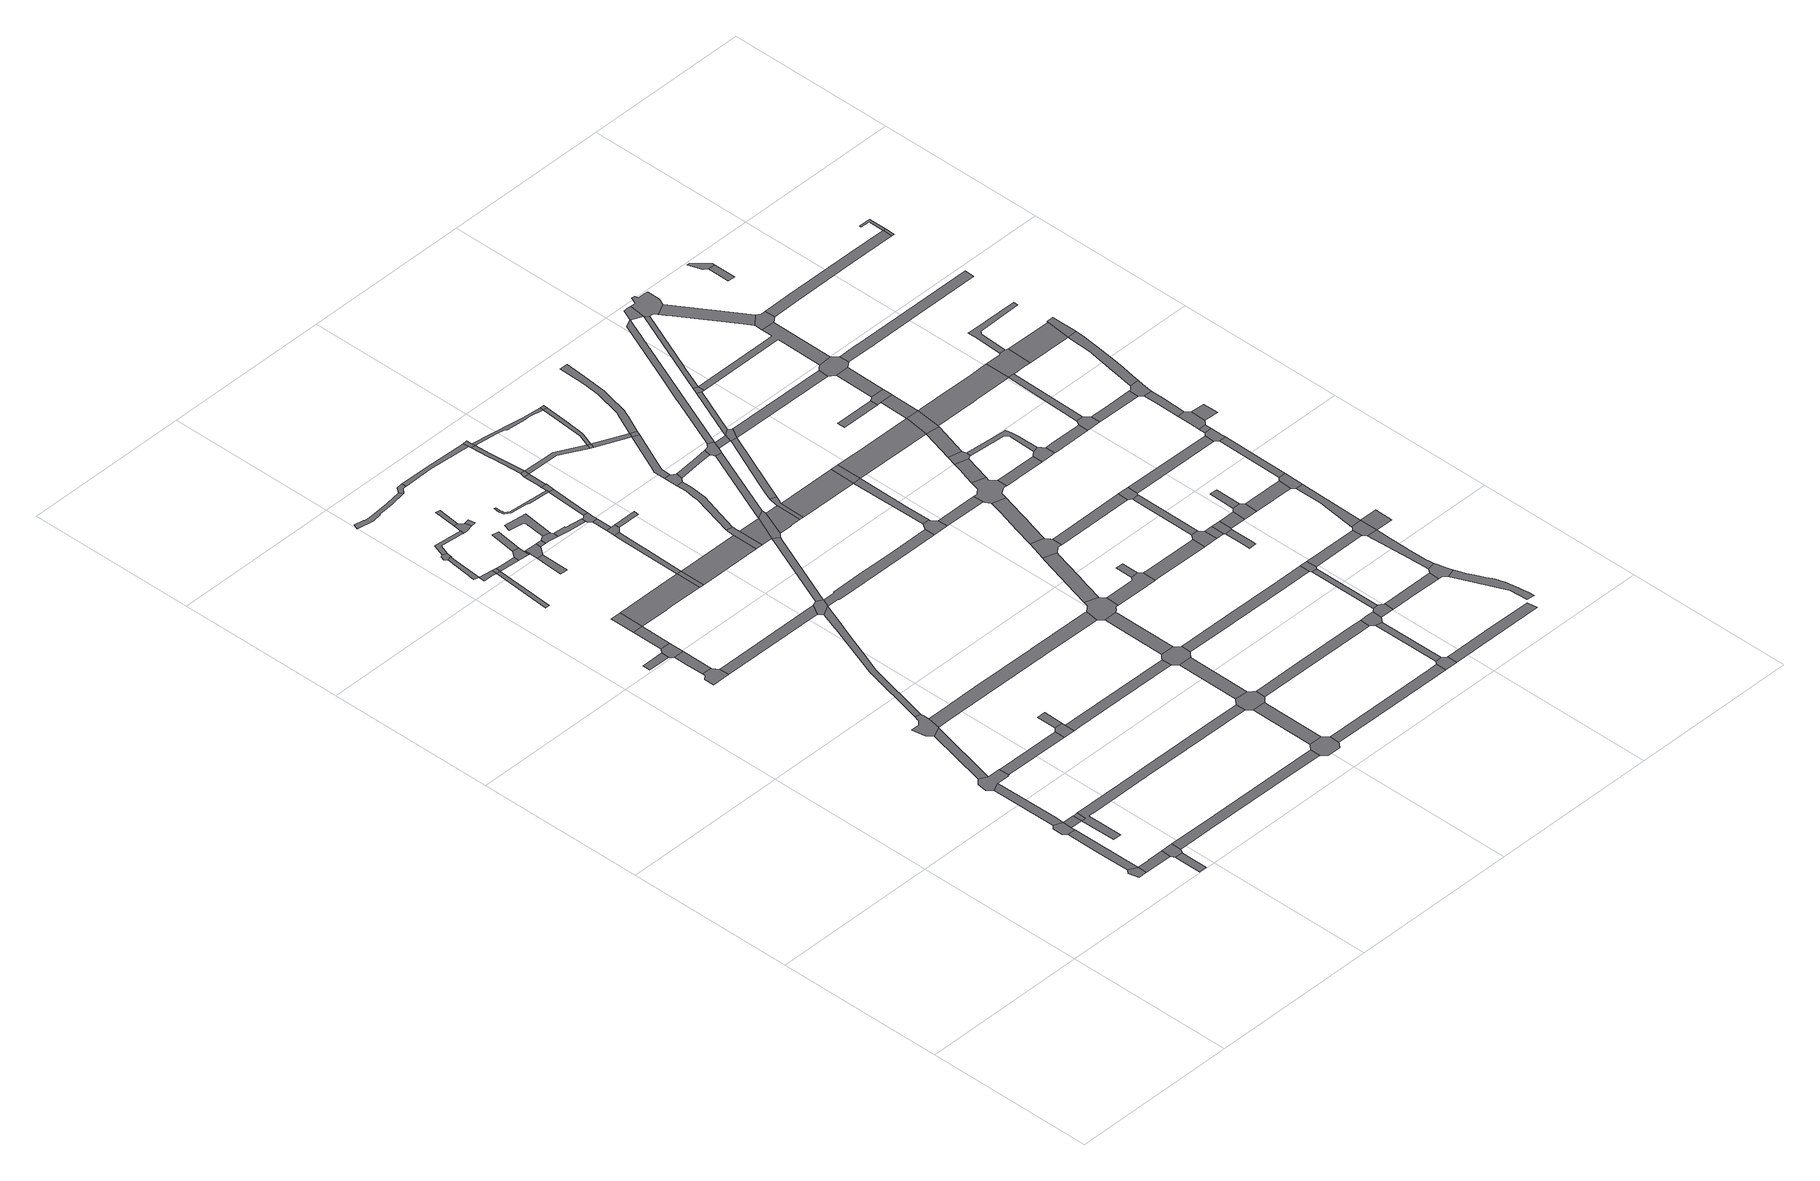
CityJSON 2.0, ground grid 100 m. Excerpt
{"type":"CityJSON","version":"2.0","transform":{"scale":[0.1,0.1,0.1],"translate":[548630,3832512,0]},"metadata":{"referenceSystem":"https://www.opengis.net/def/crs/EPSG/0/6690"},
"CityObjects":{
"road1":{"type":"Road","geometry":[{"type":"MultiSurface","lod":"1","boundaries":[[[0,1,2,3,4]]]}]},
"road2":{"type":"Road","attributes":{"RoadStructureAttribute.sectionType":"1"},"geometry":[{"type":"MultiSurface","lod":"1","boundaries":[[[5,6,0,4,7]]]}]},
"road3":{"type":"Road","attributes":{"RoadStructureAttribute.sectionType":"1"},"geometry":[{"type":"MultiSurface","lod":"1","boundaries":[[[8,9,4,3,10,11,12]]]}]},
"road4":{"type":"Road","geometry":[{"type":"MultiSurface","lod":"1","boundaries":[[[13,14,15,5,7,16,17]]]}]},
"road5":{"type":"Road","attributes":{"RoadStructureAttribute.sectionType":"1"},"geometry":[{"type":"MultiSurface","lod":"1","boundaries":[[[18,19,20,21,22,23]]]}]},
"road6":{"type":"Road","attributes":{"RoadStructureAttribute.sectionType":"1"},"geometry":[{"type":"MultiSurface","lod":"1","boundaries":[[[17,16,24,25]]]}]},
"road7":{"type":"Road","attributes":{"RoadStructureAttribute.sectionType":"1"},"geometry":[{"type":"MultiSurface","lod":"1","boundaries":[[[26,27,28,13,17]]]}]},
"road8":{"type":"Road","geometry":[{"type":"MultiSurface","lod":"1","boundaries":[[[12,11,29,20,19,30,31]]]}]},
"road9":{"type":"Road","geometry":[{"type":"MultiSurface","lod":"1","boundaries":[[[32,33,34,25,24]]]}]},
"road10":{"type":"Road","geometry":[{"type":"MultiSurface","lod":"1","boundaries":[[[35,36,37,28,27,38,39,40,41,42,43,44]]]}]},
"road11":{"type":"Road","geometry":[{"type":"MultiSurface","lod":"1","boundaries":[[[45,46,47,48]]]}]},
"road12":{"type":"Road","attributes":{"RoadStructureAttribute.sectionType":"1"},"geometry":[{"type":"MultiSurface","lod":"1","boundaries":[[[49,50,35,44]]]}]},
"road13":{"type":"Road","geometry":[{"type":"MultiSurface","lod":"1","boundaries":[[[51,52,53,54,55,56,57]]]}]},
"road14":{"type":"Road","attributes":{"RoadStructureAttribute.sectionType":"1"},"geometry":[{"type":"MultiSurface","lod":"1","boundaries":[[[58,59,60,51,57]]]}]},
"road15":{"type":"Road","geometry":[{"type":"MultiSurface","lod":"1","boundaries":[[[61,48,47,59,58,62]]]}]},
"road16":{"type":"Road","geometry":[{"type":"MultiSurface","lod":"1","boundaries":[[[63,64,65,66,67,68,69,50,49,70,71,72,73,74]]]}]},
"road17":{"type":"Road","attributes":{"RoadStructureAttribute.sectionType":"1"},"geometry":[{"type":"MultiSurface","lod":"1","boundaries":[[[75,61,62,76]]]}]},
"road18":{"type":"Road","attributes":{"RoadStructureAttribute.sectionType":"1"},"geometry":[{"type":"MultiSurface","lod":"1","boundaries":[[[77,41,40,78,79,80]]]}]},
"road19":{"type":"Road","geometry":[{"type":"MultiSurface","lod":"1","boundaries":[[[81,75,76,82]]]}]},
"road20":{"type":"Road","attributes":{"RoadStructureAttribute.sectionType":"1"},"geometry":[{"type":"MultiSurface","lod":"1","boundaries":[[[83,84,85,86]]]}]},
"road21":{"type":"Road","attributes":{"RoadStructureAttribute.sectionType":"1"},"geometry":[{"type":"MultiSurface","lod":"1","boundaries":[[[87,88,89,90,91]]]}]},
"road22":{"type":"Road","attributes":{"RoadStructureAttribute.sectionType":"1"},"geometry":[{"type":"MultiSurface","lod":"1","boundaries":[[[91,92,93,83,94]]]}]},
"road23":{"type":"Road","geometry":[{"type":"MultiSurface","lod":"1","boundaries":[[[95,96,97,89,88,98,99,100]]]}]},
"road24":{"type":"Road","geometry":[{"type":"MultiSurface","lod":"1","boundaries":[[[101,94,83,86,102]]]}]},
"road25":{"type":"Road","attributes":{"RoadStructureAttribute.sectionType":"1"},"geometry":[{"type":"MultiSurface","lod":"1","boundaries":[[[103,104,31,30,105,106,107,108]]]}]},
"road26":{"type":"Road","attributes":{"RoadStructureAttribute.sectionType":"1"},"geometry":[{"type":"MultiSurface","lod":"1","boundaries":[[[109,102,86,110,111]]]}]},
"road27":{"type":"Road","attributes":{"RoadStructureAttribute.sectionType":"1"},"geometry":[{"type":"MultiSurface","lod":"1","boundaries":[[[112,95,100,113,114,115,116]]]}]},
"road28":{"type":"Road","attributes":{"RoadStructureAttribute.sectionType":"1"},"geometry":[{"type":"MultiSurface","lod":"1","boundaries":[[[117,118,119,33,32,24,120,121,122,123,124,125,126]]]}]},
"road29":{"type":"Road","attributes":{"RoadStructureAttribute.sectionType":"1"},"geometry":[{"type":"MultiSurface","lod":"1","boundaries":[[[56,55,127,128]]]}]},
"road30":{"type":"Road","geometry":[{"type":"MultiSurface","lod":"1","boundaries":[[[129,80,79,130,131,132]]]}]},
"road31":{"type":"Road","attributes":{"RoadStructureAttribute.sectionType":"1"},"geometry":[{"type":"MultiSurface","lod":"1","boundaries":[[[133,134,82,76,135,136,137,138,139,140,141]]]}]},
"road32":{"type":"Road","attributes":{"RoadStructureAttribute.sectionType":"1"},"geometry":[{"type":"MultiSurface","lod":"1","boundaries":[[[142,143,144,145,146,147,148,149,150,151,152,153]]]}]},
"road33":{"type":"Road","geometry":[{"type":"MultiSurface","lod":"1","boundaries":[[[154,111,110,155,156,157]]]}]},
"road34":{"type":"Road","geometry":[{"type":"MultiSurface","lod":"1","boundaries":[[[158,159,160,161,162,163,164]]]}]},
"road35":{"type":"Road","geometry":[{"type":"MultiSurface","lod":"1","boundaries":[[[165,166,129,132]]]}]},
"road36":{"type":"Road","geometry":[{"type":"MultiSurface","lod":"1","boundaries":[[[156,155,167,168]]]}]},
"road37":{"type":"Road","attributes":{"RoadStructureAttribute.sectionType":"1"},"geometry":[{"type":"MultiSurface","lod":"1","boundaries":[[[169,170,171,172,173,174,175,176,177,178,179,63,74]]]}]},
"road38":{"type":"Road","geometry":[{"type":"MultiSurface","lod":"1","boundaries":[[[180,181,154,157]]]}]},
"road39":{"type":"Road","attributes":{"RoadStructureAttribute.sectionType":"1"},"geometry":[{"type":"MultiSurface","lod":"1","boundaries":[[[168,167,158,164,182,183,184,185]]]}]},
"road40":{"type":"Road","geometry":[{"type":"MultiSurface","lod":"1","boundaries":[[[186,116,115,187,188,189,190]]]}]},
"road41":{"type":"Road","attributes":{"RoadStructureAttribute.sectionType":"1"},"geometry":[{"type":"MultiSurface","lod":"1","boundaries":[[[191,192,186,190]]]}]},
"road42":{"type":"Road","geometry":[{"type":"MultiSurface","lod":"1","boundaries":[[[193,194,189,188]]]}]},
"road43":{"type":"Road","attributes":{"RoadStructureAttribute.sectionType":"1"},"geometry":[{"type":"MultiSurface","lod":"1","boundaries":[[[185,184,195,196]]]}]},
"road44":{"type":"Road","geometry":[{"type":"MultiSurface","lod":"1","boundaries":[[[197,196,195,198,199,200,201,202]]]}]},
"road45":{"type":"Road","geometry":[{"type":"MultiSurface","lod":"1","boundaries":[[[203,204,142,153,205,206]]]}]},
"road46":{"type":"Road","attributes":{"RoadStructureAttribute.sectionType":"1"},"geometry":[{"type":"MultiSurface","lod":"1","boundaries":[[[207,208,209,210,211,197,202]]]}]},
"road47":{"type":"Road","geometry":[{"type":"MultiSurface","lod":"1","boundaries":[[[141,140,212,213]]]}]},
"road48":{"type":"Road","attributes":{"RoadStructureAttribute.sectionType":"1"},"geometry":[{"type":"MultiSurface","lod":"1","boundaries":[[[214,215,216,217,218,219,220,221,222,72,71,223,224,225,226,227,228]]]}]},
"road49":{"type":"Road","attributes":{"RoadStructureAttribute.sectionType":"1"},"geometry":[{"type":"MultiSurface","lod":"1","boundaries":[[[229,230,141,213,231,232,233,234]]]}]},
"road50":{"type":"Road","geometry":[{"type":"MultiSurface","lod":"1","boundaries":[[[235,236,128,127,175,174,237,238]]]}]},
"road51":{"type":"Road","attributes":{"RoadStructureAttribute.sectionType":"1"},"geometry":[{"type":"MultiSurface","lod":"1","boundaries":[[[239,240,201,200,241,242,243]]]}]},
"road52":{"type":"Road","attributes":{"RoadStructureAttribute.sectionType":"1"},"geometry":[{"type":"MultiSurface","lod":"1","boundaries":[[[244,131,130,245,246,247,248,249]]]}]},
"road53":{"type":"Road","geometry":[{"type":"MultiSurface","lod":"1","boundaries":[[[250,229,234,251,252,253]]]}]},
"road54":{"type":"Road","attributes":{"RoadStructureAttribute.sectionType":"1"},"geometry":[{"type":"MultiSurface","lod":"1","boundaries":[[[254,255,256,257,258,259,260,261,262,263,264,265]]]}]},
"road55":{"type":"Road","attributes":{"RoadStructureAttribute.sectionType":"1"},"geometry":[{"type":"MultiSurface","lod":"1","boundaries":[[[266,250,253,267,268]]]}]},
"road56":{"type":"Road","attributes":{"RoadStructureAttribute.sectionType":"1"},"geometry":[{"type":"MultiSurface","lod":"1","boundaries":[[[213,212,269,270]]]}]},
"road57":{"type":"Road","geometry":[{"type":"MultiSurface","lod":"1","boundaries":[[[271,272,243,242,273,274,266,268,275,276,277,278]]]}]},
"road58":{"type":"Road","attributes":{"RoadStructureAttribute.sectionType":"1"},"geometry":[{"type":"MultiSurface","lod":"1","boundaries":[[[279,203,206,280,281,282]]]}]},
"road59":{"type":"Road","geometry":[{"type":"MultiSurface","lod":"1","boundaries":[[[283,108,107,284,285,286,287,288,289,290,291]]]}]},
"road60":{"type":"Road","attributes":{"RoadStructureAttribute.sectionType":"1"},"geometry":[{"type":"MultiSurface","lod":"1","boundaries":[[[264,292,271,278,293,294]]]}]},
"road61":{"type":"Road","geometry":[{"type":"MultiSurface","lod":"1","boundaries":[[[295,296,252,251]]]}]},
"road62":{"type":"Road","attributes":{"RoadStructureAttribute.sectionType":"1"},"geometry":[{"type":"MultiSurface","lod":"1","boundaries":[[[297,298,235,238,299,300,301,302]]]}]},
"road63":{"type":"Road","geometry":[{"type":"MultiSurface","lod":"1","boundaries":[[[303,265,264,294,304,305]]]}]},
"road64":{"type":"Road","attributes":{"RoadStructureAttribute.sectionType":"1"},"geometry":[{"type":"MultiSurface","lod":"1","boundaries":[[[306,307,283,291,308,309]]]}]},
"road65":{"type":"Road","attributes":{"RoadStructureAttribute.sectionType":"1"},"geometry":[{"type":"MultiSurface","lod":"1","boundaries":[[[310,311,312,313,303,305]]]}]},
"road66":{"type":"Road","geometry":[{"type":"MultiSurface","lod":"1","boundaries":[[[314,312,311,315]]]}]},
"road67":{"type":"Road","geometry":[{"type":"MultiSurface","lod":"1","boundaries":[[[316,126,125,306,309,317,318,319,320]]]}]},
"road68":{"type":"Road","attributes":{"RoadStructureAttribute.sectionType":"1"},"geometry":[{"type":"MultiSurface","lod":"1","boundaries":[[[321,322,323,324,325,314,315]]]}]},
"road69":{"type":"Road","geometry":[{"type":"MultiSurface","lod":"1","boundaries":[[[326,327,328,329,270,269,330,331,332,333,334]]]}]},
"road70":{"type":"Road","geometry":[{"type":"MultiSurface","lod":"1","boundaries":[[[335,282,281,323,322,336]]]}]},
"road71":{"type":"Road","attributes":{"RoadStructureAttribute.sectionType":"1"},"geometry":[{"type":"MultiSurface","lod":"1","boundaries":[[[337,338,316,320,339,340]]]}]},
"road72":{"type":"Road","attributes":{"RoadStructureAttribute.sectionType":"1"},"geometry":[{"type":"MultiSurface","lod":"1","boundaries":[[[341,331,330,297,342]]]}]},
"road73":{"type":"Road","attributes":{"RoadStructureAttribute.sectionType":"1"},"geometry":[{"type":"MultiSurface","lod":"1","boundaries":[[[343,344,345,346,347,348,237,174,349,350,351,352,353,354,355]]]}]},
"road74":{"type":"Road","attributes":{"RoadStructureAttribute.sectionType":"1"},"geometry":[{"type":"MultiSurface","lod":"1","boundaries":[[[356,357,358,359,360,361,362,363,364,365,326,334]]]}]},
"road75":{"type":"Road","attributes":{"RoadStructureAttribute.sectionType":"1"},"geometry":[{"type":"MultiSurface","lod":"1","boundaries":[[[366,315,311,367,368,369,370]]]}]},
"road76":{"type":"Road","geometry":[{"type":"MultiSurface","lod":"1","boundaries":[[[371,372,249,248,337,340,373,374,375,376,377]]]}]},
"road77":{"type":"Road","geometry":[{"type":"MultiSurface","lod":"1","boundaries":[[[378,379,380,342,297,302,381,382,383]]]}]},
"road78":{"type":"Road","attributes":{"RoadStructureAttribute.sectionType":"1"},"geometry":[{"type":"MultiSurface","lod":"1","boundaries":[[[384,385,386,383,382,387,388,389,390,391,392]]]}]},
"road79":{"type":"Road","attributes":{"RoadStructureAttribute.sectionType":"1"},"geometry":[{"type":"MultiSurface","lod":"1","boundaries":[[[393,394,395,371,377,396,397]]]}]},
"road80":{"type":"Road","attributes":{"RoadStructureAttribute.sectionType":"1"},"geometry":[{"type":"MultiSurface","lod":"1","boundaries":[[[398,399,336,322,400,401,402,403,404,405,406]]]}]},
"road81":{"type":"Road","geometry":[{"type":"MultiSurface","lod":"1","boundaries":[[[407,361,360,408,409,410]]]}]},
"road82":{"type":"Road","attributes":{"RoadStructureAttribute.sectionType":"1"},"geometry":[{"type":"MultiSurface","lod":"1","boundaries":[[[411,412,413,290,289,414,415,416,417]]]}]},
"road83":{"type":"Road","geometry":[{"type":"MultiSurface","lod":"1","boundaries":[[[370,369,418,419]]]}]},
"road84":{"type":"Road","geometry":[{"type":"MultiSurface","lod":"1","boundaries":[[[420,421,422,228,227,393,397,423,424,425,426,427]]]}]},
"road85":{"type":"Road","geometry":[{"type":"MultiSurface","lod":"1","boundaries":[[[428,429,430,392,391,431,432,433,434]]]}]},
"road86":{"type":"Road","attributes":{"RoadStructureAttribute.sectionType":"1"},"geometry":[{"type":"MultiSurface","lod":"1","boundaries":[[[435,436,437,438,439,342,380,440,441]]]}]},
"road87":{"type":"Road","attributes":{"RoadStructureAttribute.sectionType":"1"},"geometry":[{"type":"MultiSurface","lod":"1","boundaries":[[[442,443,444,445,446,447,448,449,450,407,410,451,452,453,454]]]}]},
"road88":{"type":"Road","attributes":{"RoadStructureAttribute.sectionType":"1"},"geometry":[{"type":"MultiSurface","lod":"1","boundaries":[[[405,455,456,370,419,457,458,459,460]]]}]},
"road89":{"type":"Road","attributes":{"RoadStructureAttribute.sectionType":"1"},"geometry":[{"type":"MultiSurface","lod":"1","boundaries":[[[419,418,442,461]]]}]},
"road90":{"type":"Road","attributes":{"RoadStructureAttribute.sectionType":"1"},"geometry":[{"type":"MultiSurface","lod":"1","boundaries":[[[462,463,409,408,464,465]]]}]},
"road91":{"type":"Road","attributes":{"RoadStructureAttribute.sectionType":"1"},"geometry":[{"type":"MultiSurface","lod":"1","boundaries":[[[466,467,318,317,468,469,470,471]]]}]},
"road92":{"type":"Road","attributes":{"RoadStructureAttribute.sectionType":"1"},"geometry":[{"type":"MultiSurface","lod":"1","boundaries":[[[472,473,474,475,420,427,476,477,478,479,480,481]]]}]},
"road93":{"type":"Road","geometry":[{"type":"MultiSurface","lod":"1","boundaries":[[[406,405,460,482]]]}]},
"road94":{"type":"Road","attributes":{"RoadStructureAttribute.sectionType":"1"},"geometry":[{"type":"MultiSurface","lod":"1","boundaries":[[[483,432,431,484,485,486]]]}]},
"road95":{"type":"Road","geometry":[{"type":"MultiSurface","lod":"1","boundaries":[[[461,442,454,487]]]}]},
"road96":{"type":"Road","geometry":[{"type":"MultiSurface","lod":"1","boundaries":[[[488,355,354,489,490,491,492]]]}]},
"road97":{"type":"Road","geometry":[{"type":"MultiSurface","lod":"1","boundaries":[[[493,494,426,425,495,496,497,498]]]}]},
"road98":{"type":"Road","attributes":{"RoadStructureAttribute.sectionType":"1"},"geometry":[{"type":"MultiSurface","lod":"1","boundaries":[[[499,500,501,428,434,502,503,504,505]]]}]},
"road99":{"type":"Road","geometry":[{"type":"MultiSurface","lod":"1","boundaries":[[[506,507,508,509,510,511,462,465,512,513,435,441,514,515,516,517,518]]]}]},
"road100":{"type":"Road","attributes":{"RoadStructureAttribute.sectionType":"1"},"geometry":[{"type":"MultiSurface","lod":"1","boundaries":[[[519,520,485,488,492]]]}]},
"road101":{"type":"Road","geometry":[{"type":"MultiSurface","lod":"1","boundaries":[[[521,472,481,522,523,524,525,526,527]]]}]},
"road102":{"type":"Road","attributes":{"RoadStructureAttribute.sectionType":"1"},"geometry":[{"type":"MultiSurface","lod":"1","boundaries":[[[528,529,375,374,530,531,532,533]]]}]},
"road103":{"type":"Road","attributes":{"RoadStructureAttribute.sectionType":"1"},"geometry":[{"type":"MultiSurface","lod":"1","boundaries":[[[516,515,534,535]]]}]},
"road104":{"type":"Road","geometry":[{"type":"MultiSurface","lod":"1","boundaries":[[[536,537,493,498]]]}]},
"road105":{"type":"Road","attributes":{"RoadStructureAttribute.sectionType":"1"},"geometry":[{"type":"MultiSurface","lod":"1","boundaries":[[[538,539,540,541,542,543,461,487,544,545,546,547,548,549,550,551,552,553,554]]]}]},
"road106":{"type":"Road","attributes":{"RoadStructureAttribute.sectionType":"1"},"geometry":[{"type":"MultiSurface","lod":"1","boundaries":[[[490,489,555,556]]]}]},
"road107":{"type":"Road","geometry":[{"type":"MultiSurface","lod":"1","boundaries":[[[486,485,520,557]]]}]},
"road108":{"type":"Road","geometry":[{"type":"MultiSurface","lod":"1","boundaries":[[[558,559,560,417,416,561,562]]]}]},
"road109":{"type":"Road","geometry":[{"type":"MultiSurface","lod":"1","boundaries":[[[563,564,535,534,565,499,505,566]]]}]},
"road110":{"type":"Road","attributes":{"RoadStructureAttribute.sectionType":"1"},"geometry":[{"type":"MultiSurface","lod":"1","boundaries":[[[567,568,569,521,527,570,571,572,573,574]]]}]},
"road111":{"type":"Road","attributes":{"RoadStructureAttribute.sectionType":"1"},"geometry":[{"type":"MultiSurface","lod":"1","boundaries":[[[575,559,558,576]]]}]},
"road112":{"type":"Road","attributes":{"RoadStructureAttribute.sectionType":"1"},"geometry":[{"type":"MultiSurface","lod":"1","boundaries":[[[577,578,497,496,579,580,581]]]}]},
"road113":{"type":"Road","attributes":{"RoadStructureAttribute.sectionType":"1"},"geometry":[{"type":"MultiSurface","lod":"1","boundaries":[[[582,583,584,535,564,585]]]}]},
"road114":{"type":"Road","geometry":[{"type":"MultiSurface","lod":"1","boundaries":[[[586,587,471,470,575,576,588,589]]]}]},
"road115":{"type":"Road","geometry":[{"type":"MultiSurface","lod":"1","boundaries":[[[590,591,592,593,594,556,555,595,567,574,596,597,598,599,600,601,602,603,604,605]]]}]},
"road116":{"type":"Road","attributes":{"RoadStructureAttribute.sectionType":"1"},"geometry":[{"type":"MultiSurface","lod":"1","boundaries":[[[606,525,524,607,608,609]]]}]},
"road117":{"type":"Road","geometry":[{"type":"MultiSurface","lod":"1","boundaries":[[[610,611,612,613,589,588,614,615]]]}]},
"road118":{"type":"Road","attributes":{"RoadStructureAttribute.sectionType":"1"},"geometry":[{"type":"MultiSurface","lod":"1","boundaries":[[[616,617,618,619,620,621,622,623,506,518]]]}]},
"road119":{"type":"Road","geometry":[{"type":"MultiSurface","lod":"1","boundaries":[[[624,582,585,625,626]]]}]},
"road120":{"type":"Road","attributes":{"RoadStructureAttribute.sectionType":"1"},"geometry":[{"type":"MultiSurface","lod":"1","boundaries":[[[627,628,557,520,629,630,631,632,633,634,635]]]}]},
"road121":{"type":"Road","attributes":{"RoadStructureAttribute.sectionType":"1"},"geometry":[{"type":"MultiSurface","lod":"1","boundaries":[[[636,637,638,590,605,639,640]]]}]},
"road122":{"type":"Road","attributes":{"RoadStructureAttribute.sectionType":"1"},"geometry":[{"type":"MultiSurface","lod":"1","boundaries":[[[641,612,611,642]]]}]},
"road123":{"type":"Road","attributes":{"RoadStructureAttribute.sectionType":"1"},"geometry":[{"type":"MultiSurface","lod":"1","boundaries":[[[643,562,561,644,645,646]]]}]},
"road124":{"type":"Road","attributes":{"RoadStructureAttribute.sectionType":"1"},"geometry":[{"type":"MultiSurface","lod":"1","boundaries":[[[566,505,647,648]]]}]},
"road125":{"type":"Road","geometry":[{"type":"MultiSurface","lod":"1","boundaries":[[[649,650,581,580,651,652,653,654,655]]]}]},
"road126":{"type":"Road","geometry":[{"type":"MultiSurface","lod":"1","boundaries":[[[656,636,640,657,658,659,660,661]]]}]},
"road127":{"type":"Road","geometry":[{"type":"MultiSurface","lod":"1","boundaries":[[[533,532,662,641,642,663,664,665]]]}]},
"road128":{"type":"Road","attributes":{"RoadStructureAttribute.sectionType":"1"},"geometry":[{"type":"MultiSurface","lod":"1","boundaries":[[[601,600,666,667,668,669]]]}]},
"road129":{"type":"Road","attributes":{"RoadStructureAttribute.sectionType":"1"},"geometry":[{"type":"MultiSurface","lod":"1","boundaries":[[[653,652,670,671]]]}]},
"road130":{"type":"Road","attributes":{"RoadStructureAttribute.sectionType":"1"},"geometry":[{"type":"MultiSurface","lod":"1","boundaries":[[[672,673,674,675,649,655]]]}]},
"road131":{"type":"Road","geometry":[{"type":"MultiSurface","lod":"1","boundaries":[[[676,677,678,679,680,681]]]}]},
"road132":{"type":"Road","attributes":{"RoadStructureAttribute.sectionType":"1"},"geometry":[{"type":"MultiSurface","lod":"1","boundaries":[[[615,614,682,683,684]]]}]},
"road133":{"type":"Road","attributes":{"RoadStructureAttribute.sectionType":"1"},"geometry":[{"type":"MultiSurface","lod":"1","boundaries":[[[634,685,656,661,686]]]}]},
"road134":{"type":"Road","attributes":{"RoadStructureAttribute.sectionType":"1"},"geometry":[{"type":"MultiSurface","lod":"1","boundaries":[[[687,688,689,690,691]]]}]},
"road135":{"type":"Road","geometry":[{"type":"MultiSurface","lod":"1","boundaries":[[[692,671,670,676,681,693,694]]]}]},
"road136":{"type":"Road","attributes":{"RoadStructureAttribute.sectionType":"1"},"geometry":[{"type":"MultiSurface","lod":"1","boundaries":[[[695,624,626,696,697,698]]]}]},
"road137":{"type":"Road","geometry":[{"type":"MultiSurface","lod":"1","boundaries":[[[699,609,608,674,673,700,701,702]]]}]},
"road138":{"type":"Road","attributes":{"RoadStructureAttribute.sectionType":"1"},"geometry":[{"type":"MultiSurface","lod":"1","boundaries":[[[703,704,705,706,707,659,658,708,709,710,711]]]}]},
"road139":{"type":"Road","geometry":[{"type":"MultiSurface","lod":"1","boundaries":[[[635,634,686,712,713]]]}]},
"road140":{"type":"Road","attributes":{"RoadStructureAttribute.sectionType":"1"},"geometry":[{"type":"MultiSurface","lod":"1","boundaries":[[[694,693,714,715]]]}]},
"road141":{"type":"Road","attributes":{"RoadStructureAttribute.sectionType":"1"},"geometry":[{"type":"MultiSurface","lod":"1","boundaries":[[[716,717,718,719,626,625,720,721,722,723,724]]]}]},
"road142":{"type":"Road","attributes":{"RoadStructureAttribute.sectionType":"1"},"geometry":[{"type":"MultiSurface","lod":"1","boundaries":[[[725,665,664,726,727]]]}]},
"road143":{"type":"Road","geometry":[{"type":"MultiSurface","lod":"1","boundaries":[[[728,729,711,710,730,731,732,669,668,733,734,735,736,737,738]]]}]},
"road144":{"type":"Road","attributes":{"RoadStructureAttribute.sectionType":"1"},"geometry":[{"type":"MultiSurface","lod":"1","boundaries":[[[739,740,635,713,741]]]}]},
"road145":{"type":"Road","geometry":[{"type":"MultiSurface","lod":"1","boundaries":[[[742,743,691,690,739,741,744,745]]]}]},
"road146":{"type":"Road","geometry":[{"type":"MultiSurface","lod":"1","boundaries":[[[746,747,715,714,748,749,750]]]}]},
"road147":{"type":"Road","attributes":{"RoadStructureAttribute.sectionType":"1"},"geometry":[{"type":"MultiSurface","lod":"1","boundaries":[[[751,752,618,753,754]]]}]},
"road148":{"type":"Road","geometry":[{"type":"MultiSurface","lod":"1","boundaries":[[[755,756,757,758,759,760,684,683,761,762,763]]]}]},
"road149":{"type":"Road","attributes":{"RoadStructureAttribute.sectionType":"1"},"geometry":[{"type":"MultiSurface","lod":"1","boundaries":[[[764,765,766,767,768,769,770,771,772,773,774,775,776,777,778,763,762,779,780,781]]]}]},
"road150":{"type":"Road","geometry":[{"type":"MultiSurface","lod":"1","boundaries":[[[782,783,746,750]]]}]},
"road151":{"type":"Road","attributes":{"RoadStructureAttribute.sectionType":"1"},"geometry":[{"type":"MultiSurface","lod":"1","boundaries":[[[784,742,745,785]]]}]},
"road152":{"type":"Road","attributes":{"RoadStructureAttribute.sectionType":"1"},"geometry":[{"type":"MultiSurface","lod":"1","boundaries":[[[786,787,760,759,788,789,790,791,792,793,794,795,796]]]}]},
"road153":{"type":"Road","geometry":[{"type":"MultiSurface","lod":"1","boundaries":[[[722,797,798,648,647,799,784,785,800,801,802,803,804,805,723]]]}]},
"road154":{"type":"Road","attributes":{"RoadStructureAttribute.sectionType":"1"},"geometry":[{"type":"MultiSurface","lod":"1","boundaries":[[[806,807,808,738,737,809,810,811]]]}]},
"road155":{"type":"Road","geometry":[{"type":"MultiSurface","lod":"1","boundaries":[[[812,813,814,815,816,754,753,695,698,817,818,819,820,821,822,823,824,825,826,827]]]}]},
"road156":{"type":"Road","geometry":[{"type":"MultiSurface","lod":"1","boundaries":[[[828,829,830,831,727,726,832,833,786,796]]]}]},
"road157":{"type":"Road","attributes":{"RoadStructureAttribute.sectionType":"1"},"geometry":[{"type":"MultiSurface","lod":"1","boundaries":[[[834,749,748,835,836]]]}]},
"road158":{"type":"Road","attributes":{"RoadStructureAttribute.sectionType":"1"},"geometry":[{"type":"MultiSurface","lod":"1","boundaries":[[[837,702,701,838,839]]]}]},
"road159":{"type":"Road","attributes":{"RoadStructureAttribute.sectionType":"1"},"geometry":[{"type":"MultiSurface","lod":"1","boundaries":[[[820,819,840,841,842,843,844]]]}]},
"road160":{"type":"Road","attributes":{"RoadStructureAttribute.sectionType":"1"},"geometry":[{"type":"MultiSurface","lod":"1","boundaries":[[[845,846,847,713,712,848,849,850,851,852,853,854]]]}]},
"road161":{"type":"Road","attributes":{"RoadStructureAttribute.sectionType":"1"},"geometry":[{"type":"MultiSurface","lod":"1","boundaries":[[[855,856,857,829,828,858]]]}]},
"road162":{"type":"Road","attributes":{"RoadStructureAttribute.sectionType":"7"},"geometry":[{"type":"MultiSurface","lod":"1","boundaries":[[[859,828,796,860,861,862]]]}]},
"road163":{"type":"Road","geometry":[{"type":"MultiSurface","lod":"1","boundaries":[[[863,844,843,864,716,724,865,866]]]}]},
"road164":{"type":"Road","geometry":[{"type":"MultiSurface","lod":"1","boundaries":[[[867,868,811,810,869,870,871,872,873,874,875]]]}]},
"road165":{"type":"Road","geometry":[{"type":"MultiSurface","lod":"1","boundaries":[[[876,836,835,855,858,877]]]}]},
"road166":{"type":"Road","attributes":{"RoadStructureAttribute.sectionType":"1"},"geometry":[{"type":"MultiSurface","lod":"1","boundaries":[[[853,878,867,875,879]]]}]},
"road167":{"type":"Road","attributes":{"RoadStructureAttribute.sectionType":"1"},"geometry":[{"type":"MultiSurface","lod":"1","boundaries":[[[880,876,877,881,882]]]}]},
"road168":{"type":"Road","attributes":{"RoadStructureAttribute.sectionType":"1"},"geometry":[{"type":"MultiSurface","lod":"1","boundaries":[[[883,873,872,884,885]]]}]},
"road169":{"type":"Road","geometry":[{"type":"MultiSurface","lod":"1","boundaries":[[[886,887,888,889,839,838,890,880,882]]]}]},
"road170":{"type":"Road","attributes":{"RoadStructureAttribute.sectionType":"1"},"geometry":[{"type":"MultiSurface","lod":"1","boundaries":[[[891,888,887,892]]]}]},
"road171":{"type":"Road","geometry":[{"type":"MultiSurface","lod":"1","boundaries":[[[893,894,895,896]]]}]},
"road172":{"type":"Road","geometry":[{"type":"MultiSurface","lod":"1","boundaries":[[[897,898,899,900,901,854,853,879,902,903,904,905]]]}]},
"road173":{"type":"Road","geometry":[{"type":"MultiSurface","lod":"1","boundaries":[[[906,907,893,896,908,909]]]}]},
"road174":{"type":"Road","geometry":[{"type":"MultiSurface","lod":"1","boundaries":[[[910,911,912,913,914,915,891,892,916,917,918]]]}]},
"road175":{"type":"Road","attributes":{"RoadStructureAttribute.sectionType":"1"},"geometry":[{"type":"MultiSurface","lod":"1","boundaries":[[[919,920,921,913,912,922,923,924]]]}]},
"road176":{"type":"Road","attributes":{"RoadStructureAttribute.sectionType":"7"},"geometry":[{"type":"MultiSurface","lod":"1","boundaries":[[[918,917,925,926]]]}]},
"road177":{"type":"Road","attributes":{"RoadStructureAttribute.sectionType":"1"},"geometry":[{"type":"MultiSurface","lod":"1","boundaries":[[[927,928,929,930,803,802,931,932,933,934]]]}]},
"road178":{"type":"Road","geometry":[{"type":"MultiSurface","lod":"1","boundaries":[[[935,936,937,938,885,884,919,924]]]}]},
"road179":{"type":"Road","attributes":{"RoadStructureAttribute.sectionType":"1"},"geometry":[{"type":"MultiSurface","lod":"1","boundaries":[[[939,905,904,940,941,942]]]}]},
"road180":{"type":"Road","attributes":{"RoadStructureAttribute.sectionType":"1"},"geometry":[{"type":"MultiSurface","lod":"1","boundaries":[[[943,944,866,865,945,946,947,948]]]}]},
"road181":{"type":"Road","attributes":{"RoadStructureAttribute.sectionType":"1"},"geometry":[{"type":"MultiSurface","lod":"1","boundaries":[[[949,950,951,952,953,954,955,941,956,957,958,959,937,936]]]}]},
"road182":{"type":"Road","attributes":{"RoadStructureAttribute.sectionType":"1"},"geometry":[{"type":"MultiSurface","lod":"1","boundaries":[[[960,961,962,963,899,898,964,965,966,967,968,969]]]}]},
"road183":{"type":"Road","geometry":[{"type":"MultiSurface","lod":"1","boundaries":[[[970,971,972,942,941,955]]]}]},
"road184":{"type":"Road","geometry":[{"type":"MultiSurface","lod":"1","boundaries":[[[973,974,975,976,977,948,978]]]}]},
"road185":{"type":"Road","geometry":[{"type":"MultiSurface","lod":"1","boundaries":[[[948,947,979,978]]]}]}
},
"vertices":[
[672,272,0],[654,253,0],[670,193,0],[721,194,0],[722,248,0],
[671,669,0],[671,470,0],[719,667,0],
[800,251,0],[800,246,0],[800,192,0],[891,192,0],[892,251,0],
[671,770,0],[652,752,0],[651,691,0],[719,692,0],[722,748,0],
[950,106,0],[950,167,0],[901,166,0],[902,106,0],[903,7,0],[950,7,0],
[793,691,0],[793,748,0],
[724,802,0],[722,1187,0],[670,1163,0],
[900,177,0],[965,191,0],[965,250,0],
[818,691,0],[822,750,0],[805,747,0],
[680,1277,0],[650,1251,0],[642,1191,0],[796,1186,0],[796,1189,0],[806,1190,0],[803,1250,0],[803,1253,0],[732,1254,0],[726,1254,0],
[191,3060,0],[191,3015,0],[326,3015,0],[326,3060,0],
[832,1684,0],[772,1654,0],
[345,2806,0],[345,2789,0],[323,2770,0],[323,2710,0],[430,2710,0],[429,2769,0],[405,2806,0],
[406,2993,0],[346,2992,0],[346,2899,0],
[347,3084,0],[407,3084,0],
[816,1826,0],[809,1801,0],[807,1793,0],[779,1769,0],[732,1770,0],[745,1690,0],[750,1683,0],[833,1688,0],[836,1688,0],[851,1768,0],[850,1804,0],[849,1819,0],
[348,3270,0],[407,3269,0],
[811,1250,0],[809,1190,0],[1199,1187,0],[1199,1247,0],
[347,3419,0],[410,3418,0],
[217,4063,0],[191,3711,0],[216,3710,0],[242,4061,0],
[155,4293,0],[156,4312,0],[132,4308,0],[109,4113,0],[138,4105,0],
[136,4071,0],[194,4066,0],[221,4095,0],
[139,4353,0],[126,4346,0],[117,4321,0],[161,4310,0],[164,4338,0],[166,4345,0],
[222,4095,0],[245,4092,0],
[1719,245,0],[1266,248,0],[1170,190,0],[1618,186,0],[1950,183,0],[1950,243,0],
[290,4087,0],[365,4052,0],[367,4084,0],
[163,4427,0],[185,4404,0],[318,4392,0],[332,4390,0],[334,4412,0],
[1792,745,0],[1303,747,0],[1232,747,0],[795,480,0],[845,480,0],[843,691,0],[888,691,0],[1256,689,0],[1953,684,0],[1953,744,0],
[1059,2707,0],[1095,2767,0],
[1220,1269,0],[1269,1187,0],[1270,1247,0],[1270,1268,0],
[812,3418,0],[617,3418,0],[418,3269,0],[567,3268,0],[584,3268,0],[586,3268,0],[616,3268,0],[816,3267,0],[817,3418,0],
[341,4832,0],[242,4816,0],[103,4807,0],[70,4810,0],[71,4814,0],[13,4822,0],[2,4793,0],[101,4775,0],[156,4782,0],[156,4788,0],[255,4796,0],[354,4812,0],
[394,4122,0],[433,4047,0],[429,4081,0],[434,4118,0],
[437,3995,0],[434,3935,0],[429,3831,0],[450,3830,0],[472,3830,0],[474,3934,0],[475,3994,0],
[1272,1387,0],[1222,1387,0],
[439,4046,0],[440,4080,0],
[946,2210,0],[986,2316,0],[1052,2491,0],[1077,2551,0],[1087,2576,0],[1140,2712,0],[1080,2681,0],[1043,2575,0],[1039,2565,0],[1038,2562,0],[914,2222,0],
[456,4273,0],[417,4279,0],
[476,3996,0],[508,4041,0],[511,4045,0],[514,4077,0],
[340,4462,0],[351,4388,0],[399,4398,0],[390,4438,0],[362,4459,0],
[381,4594,0],[356,4599,0],
[427,4403,0],[421,4443,0],
[548,4044,0],[549,4076,0],
[579,4093,0],[573,4044,0],[575,4044,0],[628,4036,0],[632,4069,0],[622,4083,0],
[399,4866,0],[362,4862,0],[378,4838,0],[399,4838,0],
[645,4268,0],[512,4285,0],[500,4242,0],[585,4230,0],[593,4218,0],
[845,3267,0],[846,3417,0],
[1962,1761,0],[1623,1764,0],[1584,1764,0],[1574,1764,0],[1176,1767,0],[1012,1767,0],[959,1767,0],[943,1767,0],[939,1768,0],[912,1688,0],[1080,1688,0],[1598,1685,0],[1951,1682,0],[1958,1682,0],[1971,1761,0],
[823,3839,0],[822,3816,0],[851,3649,0],[852,3711,0],[853,3765,0],[854,3839,0],
[1126,2780,0],[1119,2777,0],[1160,2759,0],[1161,2762,0],
[703,4055,0],[703,4061,0],[696,4026,0],[803,4016,0],[806,4044,0],
[1335,1246,0],[1284,1187,0],[1309,1187,0],[1475,1185,0],[1956,1182,0],[1957,1242,0],
[823,3894,0],[881,3865,0],[881,3894,0],[856,3894,0],
[608,4335,0],[586,4352,0],[579,4373,0],[581,4408,0],[570,4409,0],[567,4374,0],[576,4346,0],[602,4325,0],[701,4316,0],[716,4309,0],[844,4300,0],[846,4317,0],
[825,3990,0],[856,3921,0],[857,3989,0],
[1220,3265,0],[1220,3415,0],
[831,4055,0],[819,4042,0],[808,4009,0],[817,3999,0],[857,4006,0],[857,4027,0],[857,4036,0],[858,4053,0],
[579,4866,0],[578,4841,0],[830,4823,0],[827,4856,0],
[1980,274,0],[1960,173,0],[1979,154,0],[1980,153,0],[2058,152,0],[2077,173,0],[2087,183,0],[2088,243,0],[2059,274,0],
[834,4116,0],[867,4177,0],[876,4298,0],
[1018,3866,0],[1020,3894,0],
[1331,3264,0],[1323,3246,0],[1353,3217,0],[1358,3225,0],[1360,3229,0],[1365,3238,0],
[847,4352,0],[880,4351,0],[876,4351,0],
[1983,655,0],[1983,640,0],[2061,640,0],[2061,654,0],
[878,4371,0],[878,4466,0],[846,4464,0],[848,4372,0],
[853,4497,0],[881,4495,0],
[1984,775,0],[2092,683,0],[2094,743,0],[2083,753,0],[2062,772,0],
[863,4713,0],[857,4805,0],[832,4803,0],[840,4699,0],[843,4664,0],
[1226,3471,0],[1223,3460,0],[1223,3459,0],[1223,3457,0],[1261,3264,0],[1262,3415,0],[1263,3455,0],[1263,3456,0],[1263,3461,0],
[855,4857,0],[857,4826,0],
[1986,1153,0],[1986,1141,0],[2064,1141,0],[2064,1153,0],
[1281,3415,0],[1398,3414,0],
[1669,2764,0],[1479,2765,0],[1451,2765,0],[1272,2765,0],[1240,2766,0],[1236,2759,0],[1218,2711,0],[1215,2705,0],[1229,2705,0],[1650,2703,0],[1718,2703,0],[1890,2702,0],[1890,2764,0],
[1310,3626,0],[1337,3719,0],[1341,3760,0],[1346,3813,0],[1347,3877,0],[1307,3876,0],[1308,3817,0],[1301,3765,0],[1297,3728,0],[1272,3637,0],
[1080,4490,0],[1075,4462,0],[1213,4386,0],[1223,4382,0],[1235,4407,0],
[1985,1272,0],[1966,1252,0],[2083,1172,0],[2093,1182,0],[2095,1241,0],[2084,1251,0],[2065,1270,0],
[1450,3425,0],[1451,3440,0],[1451,3442,0],[1370,3244,0],[1387,3261,0],[1449,3415,0],
[1525,3413,0],[1525,3415,0],[1465,3415,0],[1466,3260,0],[1467,3263,0],[1471,3263,0],[1510,3262,0],[1529,3262,0],[1531,3413,0],
[1988,1653,0],[1988,1641,0],[1985,1299,0],[2067,1641,0],[2066,1653,0],
[1175,4778,0],[1108,4788,0],[998,4789,0],[1044,4780,0],[1051,4771,0],[1173,4760,0],[1194,4762,0],[1284,4748,0],[1284,4769,0],
[1307,3957,0],[1365,3898,0],[1370,3938,0],[1346,3957,0],
[2843,239,0],[2787,238,0],[2397,241,0],[2368,181,0],[2787,178,0],[2846,178,0],[2845,239,0],
[1242,4373,0],[1251,4400,0],
[2015,1816,0],[2006,1787,0],[1992,1776,0],[2076,1662,0],[2096,1681,0],[2114,1681,0],[2114,1761,0],[2092,1793,0],
[1542,3477,0],[1534,3427,0],[1532,3417,0],[1553,3262,0],[1554,3413,0],[1561,3428,0],[1577,3462,0],
[1601,3893,0],[1414,3453,0],[1413,3450,0],[1402,3424,0],[1400,3421,0],[1452,3446,0],[1639,3886,0],
[1429,4291,0],[1428,4290,0],[1426,4286,0],[1330,4076,0],[1325,4066,0],[1308,4029,0],[1307,4027,0],[1306,4024,0],[1306,4015,0],[1345,3957,0],[1346,4016,0],[1366,4059,0],[1466,4274,0],
[1277,4666,0],[1263,4480,0],[1279,4476,0],[1284,4491,0],[1296,4620,0],[1307,4742,0],
[1441,4316,0],
[1595,3961,0],[1502,3951,0],[1506,3912,0],[1588,3920,0],
[2782,740,0],[2406,742,0],[2371,682,0],[2782,678,0],[2836,679,0],[2837,739,0],
[2125,2198,0],[2120,2181,0],[2097,2100,0],[2040,1905,0],[2117,1883,0],[2122,1899,0],[2142,1969,0],[2196,2159,0],[2197,2162,0],[2200,2171,0],
[1310,4768,0],
[1564,3412,0],[1893,3259,0],[1910,3259,0],[1911,3410,0],
[1477,4299,0],
[1914,2799,0],[1984,2702,0],[1984,2762,0],[1957,2787,0],[1957,2799,0],
[2312,1779,0],[2298,1760,0],[2318,1680,0],[2374,1679,0],[2375,1760,0],[2357,1778,0],
[1737,3917,0],[1586,3580,0],[1562,3525,0],[1629,3581,0],[1771,3907,0],[1772,3910,0],[1773,3912,0],
[1641,3987,0],[1635,3981,0],[1633,3978,0],[1628,3971,0],[1621,3966,0],[1612,3963,0],[1598,3901,0],[1601,3895,0],[1645,3901,0],[1653,3920,0],[1671,3963,0],[1671,3964,0],[1674,3970,0],
[1955,2947,0],[1957,3260,0],
[2159,2314,0],[2232,2198,0],[2247,2198,0],[2261,2198,0],[2261,2259,0],[2254,2268,0],[2236,2292,0],
[2777,1238,0],[2409,1239,0],[2404,1179,0],[2777,1176,0],[2938,1175,0],[2938,1237,0],
[1734,3920,0],[1748,3964,0],
[2358,1880,0],[2313,1881,0],
[1568,4900,0],[1564,4778,0],[1562,4717,0],[1552,4630,0],[1512,4468,0],[1505,4454,0],[1529,4410,0],[1536,4425,0],[1541,4437,0],[1545,4445,0],[1547,4451,0],[1550,4457,0],[1551,4461,0],[1581,4586,0],[1591,4628,0],[1604,4775,0],[1615,4898,0],
[2236,2700,0],[2236,2761,0],
[1958,3410,0],
[2899,257,0],[2859,255,0],[2859,254,0],[2924,178,0],[2924,239,0],
[1794,3985,0],[1788,3989,0],[1735,3919,0],[1808,3972,0],
[2257,2660,0],[2237,2587,0],[2192,2430,0],[2266,2393,0],[2285,2458,0],[2293,2485,0],[2321,2588,0],[2335,2638,0],
[2860,658,0],[2898,652,0],
[2719,1757,0],[2409,1759,0],[2394,1679,0],[2725,1676,0],[2726,1757,0],
[1886,4286,0],[1761,3994,0],[1759,3989,0],[1910,4275,0],
[2896,739,0],[2886,739,0],[2921,681,0],[2927,738,0],
[2306,2840,0],[2290,2786,0],[2268,2768,0],[2259,2761,0],[2247,2761,0],[2241,2691,0],[2346,2676,0],[2369,2692,0],[2380,2699,0],[2392,2699,0],[2403,2699,0],[2404,2759,0],[2395,2769,0],[2393,2771,0],[2375,2791,0],[2383,2817,0],
[2531,2259,0],[2724,2196,0],[2731,2196,0],[2731,2259,0],
[2979,756,0],[2977,757,0],[2947,756,0],[2947,754,0],[3008,680,0],[3008,736,0],
[2060,4875,0],[2064,4887,0],[2072,4905,0],[2024,4882,0],[1849,4472,0],[1785,4323,0],[1782,4315,0],[1647,4000,0],
[1903,4325,0],[1927,4275,0],[1928,4314,0],
[2076,3409,0],[2065,3409,0],[2064,3259,0],[2075,3259,0],[2130,3259,0],[2178,3258,0],[2226,3258,0],[2427,3257,0],[2445,3406,0],
[2351,2996,0],[2338,2949,0],[2320,2889,0],[2384,2821,0],[2428,2974,0],
[2945,1164,0],[2975,1162,0],
[3246,238,0],[3107,178,0],[3497,177,0],[3489,235,0],
[2418,3906,0],[2422,3968,0],
[2749,1785,0],[2731,1763,0],[2773,1676,0],[2812,1676,0],[2812,1757,0],[2809,1761,0],[2791,1785,0],
[2368,3054,0],[2450,2987,0],[2451,2986,0],[2454,3012,0],[2453,3015,0],[2447,3038,0],
[2941,1170,0],[2981,1170,0],[2986,1176,0],[2986,1237,0],
[2474,2698,0],[2494,2698,0],[2657,2697,0],[2658,2759,0],
[2862,1677,0],[2863,1757,0],
[2792,2166,0],[2792,2184,0],[2752,2180,0],[2752,2167,0],
[2868,1670,0],[2868,1547,0],[2868,1508,0],[2913,1509,0],[2913,1547,0],[2913,1670,0],
[3178,678,0],[3328,677,0],[3329,738,0],
[2388,3120,0],[2507,3246,0],
[2189,3626,0],[2189,3602,0],[2189,3581,0],[2426,3581,0],[2425,3626,0],
[2890,1757,0],[2917,1677,0],[2918,1756,0],
[2135,4869,0],[1983,4449,0],[1995,4479,0],[2159,4853,0],
[2767,2259,0],[2792,2188,0],[2799,2196,0],[2800,2258,0],
[2720,2912,0],[2717,2957,0],[2713,2978,0],[2709,2992,0],[2705,2992,0],[2675,2969,0],[2690,2949,0],[2687,2781,0],[2719,2789,0],
[2510,3256,0],[2527,3405,0],
[3013,1676,0],[3014,1755,0],
[2457,4381,0],[2456,4314,0],[2396,4314,0],[2021,4314,0],[2456,4274,0],[2456,4224,0],[2454,3996,0],[2533,3997,0],[2538,4381,0],
[3112,1236,0],[3313,1175,0],[3310,1234,0],
[2732,2776,0],[2720,2788,0],[2685,2780,0],[2682,2778,0],[2667,2766,0],[2681,2696,0],[2689,2697,0],[2697,2697,0],[2713,2697,0],[2748,2698,0],[2747,2759,0],
[2449,3581,0],[2449,3569,0],[2529,3580,0],
[2450,3643,0],[2441,3636,0],[2530,3595,0],[2530,3642,0],
[3035,1775,0],[3017,1759,0],[3097,1675,0],[3098,1755,0],[3080,1775,0],
[2136,4973,0],[2103,4974,0],[2137,4875,0],[2148,4972,0],
[3418,698,0],[3416,703,0],[3408,733,0],[3404,748,0],[3398,772,0],[3348,762,0],[3354,677,0],[3374,655,0],[3426,672,0],
[3552,284,0],[3548,319,0],[3543,350,0],[3539,378,0],[3534,404,0],[3529,424,0],[3524,444,0],[3520,457,0],[3514,474,0],[3508,486,0],[3500,503,0],[3492,517,0],[3467,569,0],[3449,607,0],[3433,650,0],[3500,360,0],[3510,254,0],[3553,249,0],
[3083,1930,0],[3038,1931,0],
[2452,3880,0],[2532,3881,0],
[3329,1152,0],[3343,885,0],[3396,786,0],[3394,805,0],[3392,825,0],[3391,842,0],[3390,874,0],[3389,926,0],[3389,948,0],[3391,1060,0],[3392,1150,0],
[2433,3978,0],[2430,3975,0],[2432,3896,0],[2552,3896,0],[2553,3896,0],[2566,3906,0],[2564,3965,0],[2559,3971,0],[2553,3977,0],
[2974,2758,0],[2806,2759,0],[2762,2759,0],[2762,2698,0],[2983,2698,0],[2983,2758,0],
[2200,5013,0],[2190,4989,0],[2186,4979,0],[2184,4978,0],[2181,4971,0],[2165,4853,0],[2183,4854,0],[2197,4832,0],[2268,4869,0],[2287,4909,0],[2287,4988,0],[2270,4989,0],[2231,4990,0],[2228,4989,0],[2225,4989,0],[2217,5009,0],
[3393,1258,0],[3327,1256,0],[3326,1250,0],[3314,1238,0],[3320,1166,0],[3329,1156,0],
[3141,1754,0],[3337,1672,0],[3341,1752,0],
[3101,2255,0],[3343,2193,0],[3345,2252,0],
[2219,4799,0],[2236,4772,0],[2428,4477,0],[2458,4431,0],[2517,4485,0],
[2904,3404,0],[2755,3404,0],[2546,3406,0],[2745,3254,0],[2757,3253,0],[2785,3254,0],[2999,3255,0],[3012,3255,0],[3014,3255,0],[3014,3404,0],
[3354,1653,0],[3355,1479,0],[3354,1472,0],[3400,1652,0],
[3400,1258,0],[3401,1150,0],[3500,1149,0],[3501,1257,0],
[2545,4466,0],[2458,4430,0],[2571,4406,0],[2570,4466,0],
[3001,2787,0],[2992,2771,0],[3028,2698,0],[3034,2698,0],[3041,2698,0],[3070,2698,0],[3070,2756,0],[3046,2782,0],[3041,2787,0],
[3361,1772,0],[3402,1771,0],
[3009,3082,0],[3049,3255,0],
[3364,2173,0],[3404,1866,0],[3406,2172,0],
[3197,2756,0],[3341,2696,0],[3341,2756,0],
[3406,2197,0],[3406,2268,0],[3361,2268,0],[3355,2261,0],[3356,2181,0],
[3361,2308,0],[3405,2309,0],
[2619,4890,0],[2616,4756,0],[2660,4754,0],[2661,4890,0],
[3157,3410,0],[3155,3411,0],[3120,3411,0],[3118,3409,0],[3107,3404,0],[3063,3255,0],[3112,3255,0],[3167,3255,0],[3170,3404,0],
[2567,4986,0],[2598,4907,0],[2661,4906,0],[2585,4986,0],
[3418,2438,0],[3409,2449,0],[3408,2450,0],[3362,2449,0],[3362,2381,0],[3361,2321,0],[3415,2318,0],[3428,2332,0],[3431,2424,0],
[3364,2677,0],[3364,2644,0],[3364,2598,0],[3412,2599,0],[3414,2641,0],[3415,2673,0],
[3516,2327,0],[3515,2420,0],
[3191,3966,0],[2750,3965,0],[2699,3966,0],[2682,3966,0],[2750,3904,0],[3121,3905,0],[3461,3905,0],[3461,3964,0],
[3420,2721,0],[3428,2777,0],[3372,2776,0],[3353,2756,0],
[3437,3402,0],[3420,3253,0],[3436,3253,0],[3452,3402,0],
[3173,4468,0],[2745,4469,0],[2745,4408,0],[3134,4408,0],[3412,4407,0],[3412,4467,0],
[3438,2827,0],[3452,2901,0],[3462,2966,0],[3472,3036,0],[3481,3104,0],[3492,3210,0],[3495,3255,0],[3427,3090,0],[3426,3085,0],[3426,3078,0],[3420,3045,0],
[3150,3630,0],[3126,3631,0],[3126,3596,0],[3126,3585,0],[3164,3578,0],[3169,3585,0],[3176,3593,0],[3178,3596,0],[3448,3599,0],[3449,3629,0],
[3495,3411,0],[3492,3410,0],[3453,3408,0],
[3431,4573,0],[3361,4575,0],[3360,4569,0],[3360,4563,0],[3414,4561,0],[3430,4467,0],
[3429,4407,0]
]}
